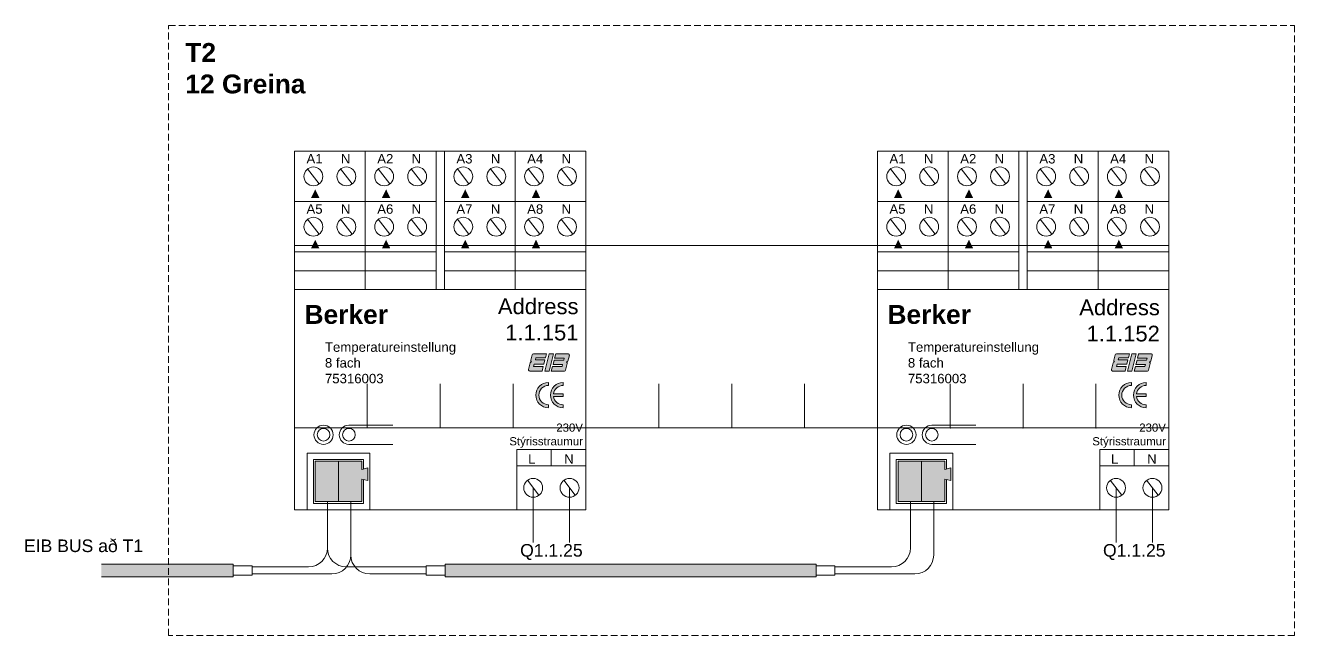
# Model space of a CAD drawing. Header units: millimetres. Extents: x 122681 to 489967, y 7796 to 82317.
# Drawn here: x 220726 to 221923, y 41565 to 42140 of the extents above; entities that cross this region are included whole.
import ezdxf

# ---------------------------------------------------------------- set-up
doc = ezdxf.new("R2010")
doc.units = ezdxf.units.MM
doc.linetypes.add('DASHED', pattern=[19.05, 12.7, -6.35])
for name, color, linetype, lineweight in [('R-635 Töfluteikning', 7, 'Continuous', 15), ('R-635 Töfluteikning dinskinna', 32, 'Continuous', 15), ('Texti', 3, 'Continuous', 20)]:
    doc.layers.add(name, color=color, linetype=linetype, lineweight=lineweight)
doc.styles.get("Standard").update_dxf_attribs({"font": 'arial.ttf'})

msp = doc.modelspace()

# ---------------------------------------------------------------- hatches: boundary and pattern name
at = {"layer": 'R-635 Töfluteikning'}
h = msp.add_hatch(color=5, dxfattribs=at)
h.dxf.hatch_style = 1
h.paths.add_polyline_path([(221205.1, 41830.4, 0.34333), (221204, 41829.5), (221202.7, 41824.4, 0.40171), (221203.5, 41822.9, 0.383599), (221202, 41821.9), (221200.5, 41815.6, 0.488838), (221201.6, 41814.1), (221213.3, 41814.1), (221214.4, 41818.4), (221205.3, 41818.4), (221205.9, 41820.5), (221214.9, 41820.5), (221215.9, 41824.6), (221207, 41824.6), (221207.5, 41826.5), (221216.4, 41826.5), (221217.4, 41830.4)])
h.paths.add_polyline_path([(221215.8, 41814.1), (221219.9, 41814.1), (221224, 41830.4), (221219.9, 41830.4)])
h.paths.add_polyline_path([(221226.1, 41830.4), (221225.1, 41826.4), (221234.1, 41826.4), (221233.7, 41824.5), (221224.7, 41824.5), (221223.6, 41820.4), (221232.6, 41820.4), (221232.1, 41818.3), (221223.1, 41818.3), (221222, 41814.1), (221234.3, 41814.1, 0.34333), (221235.5, 41815), (221237, 41821.3, 0.350949), (221236.4, 41822.6), (221236.5, 41822.7, 0.34333), (221237.6, 41823.6), (221239, 41828.9, 0.488838), (221237.8, 41830.4)])
h = msp.add_hatch(color=5, dxfattribs=at)
h.dxf.hatch_style = 1
h.paths.add_polyline_path([(221754.6, 41830.4, 0.34333), (221753.4, 41829.5), (221752.1, 41824.4, 0.40171), (221752.9, 41822.9, 0.383599), (221751.5, 41821.9), (221749.9, 41815.6, 0.488838), (221751.1, 41814.1), (221762.8, 41814.1), (221763.8, 41818.4), (221754.8, 41818.4), (221755.3, 41820.5), (221764.4, 41820.5), (221765.4, 41824.6), (221756.4, 41824.6), (221756.9, 41826.5), (221765.9, 41826.5), (221766.9, 41830.4)])
h.paths.add_polyline_path([(221765.2, 41814.1), (221769.3, 41814.1), (221773.4, 41830.4), (221769.3, 41830.4)])
h.paths.add_polyline_path([(221775.6, 41830.4), (221774.5, 41826.4), (221783.6, 41826.4), (221783.1, 41824.5), (221774.1, 41824.5), (221773.1, 41820.4), (221782.1, 41820.4), (221781.5, 41818.3), (221772.5, 41818.3), (221771.4, 41814.1), (221783.8, 41814.1, 0.34333), (221784.9, 41815), (221786.5, 41821.3, 0.350949), (221785.9, 41822.6), (221785.9, 41822.7, 0.34333), (221787.1, 41823.6), (221788.4, 41828.9, 0.488838), (221787.3, 41830.4)])
h = msp.add_hatch(color=256, dxfattribs=at)
h.dxf.hatch_style = 1
h.paths.add_polyline_path([(221219.3, 41779.7), (221219.3, 41782.4, -1), (221219.3, 41800.6), (221219.3, 41803.4, 1)])
h.paths.add_polyline_path([(221233.1, 41800.6), (221233.1, 41803.4, 1), (221233.1, 41779.7), (221233.1, 41782.4, -0.374508), (221224.1, 41790.3), (221233.1, 41790.3), (221233.1, 41792.8), (221224.1, 41792.8, -0.374508)])
h = msp.add_hatch(color=256, dxfattribs=at)
h.dxf.hatch_style = 1
h.paths.add_polyline_path([(221768.8, 41779.7), (221768.8, 41782.4, -1), (221768.8, 41800.6), (221768.8, 41803.4, 1)])
h.paths.add_polyline_path([(221782.6, 41800.6), (221782.6, 41803.4, 1), (221782.6, 41779.7), (221782.6, 41782.4, -0.374508), (221773.6, 41790.3), (221782.6, 41790.3), (221782.6, 41792.8), (221773.6, 41792.8, -0.374508)])
h = msp.add_hatch(color=3, dxfattribs=at)
h.dxf.hatch_style = 1
h.paths.add_polyline_path([(221021.4, 41729.1), (220999.4, 41729.1), (220999.4, 41691.1), (221021.4, 41691.1)])
h = msp.add_hatch(color=1, dxfattribs=at)
h.dxf.hatch_style = 1
h.paths.add_polyline_path([(221021.4, 41691.1), (221043.3, 41691.1), (221043.3, 41712.4), (221049, 41710.9), (221049, 41722.8), (221043.3, 41721.4), (221043.3, 41729.1), (221021.4, 41729.1)])
h = msp.add_hatch(color=3, dxfattribs=at)
h.dxf.hatch_style = 1
h.paths.add_polyline_path([(221570.8, 41729.1), (221548.9, 41729.1), (221548.9, 41691.1), (221570.8, 41691.1)])
h = msp.add_hatch(color=1, dxfattribs=at)
h.dxf.hatch_style = 1
h.paths.add_polyline_path([(221570.8, 41691.1), (221592.8, 41691.1), (221592.8, 41712.4), (221598.5, 41710.9), (221598.5, 41722.8), (221592.8, 41721.4), (221592.8, 41729.1), (221570.8, 41729.1)])
h = msp.add_hatch(color=3, dxfattribs=at)
h.dxf.hatch_style = 1
h.paths.add_polyline_path([(220922.1, 41626.2), (220922.1, 41632.2), (220797.9, 41632.2), (220797.9, 41620.3), (220922.1, 41620.3)])
h = msp.add_hatch(color=3, dxfattribs=at)
h.dxf.hatch_style = 1
h.paths.add_polyline_path([(221471.5, 41632.2), (221121.8, 41632.2), (221121.8, 41626.2), (221121.8, 41620.3), (221471.5, 41620.3)])

# ---------------------------------------------------------------- linework, layer by layer
at = {"layer": 'R-635 Töfluteikning', "linetype": 'DASHED', "ltscale": 0.5}
for p, q in [((220861.3, 41564.8), (220861.3, 42140)), ((220861.3, 42140), (221922.6, 42140)), ((221922.6, 42140), (221922.6, 41564.8)), ((221922.6, 41564.8), (220861.3, 41564.8))]:
    msp.add_line(p, q, dxfattribs=at)
at = {"layer": 'R-635 Töfluteikning'}
for p, q in [((220979.9, 42021.4), (221254.6, 42021.4)), ((220979.9, 41683.4), (220979.9, 42021.4)), ((221046.6, 41890.9), (221046.6, 42021.4)), ((221113.3, 41890.9), (221113.3, 42021.4)), ((221121.2, 42021.4), (221121.2, 41890.9)), ((221187.9, 41890.9), (221187.9, 42021.4)), ((221254.6, 41683.4), (221254.6, 42021.4)), ((221529.3, 42021.4), (221804, 42021.4)), ((221529.3, 41683.4), (221529.3, 42021.4)), ((221596, 41890.9), (221596, 42021.4)), ((221662.7, 41890.9), (221662.7, 42021.4)), ((221670.6, 42021.4), (221670.6, 41890.9)), ((221737.3, 41890.9), (221737.3, 42021.4)), ((221804, 41683.4), (221804, 42021.4)), ((220992.2, 42004.7), (221003.1, 41990.6)), ((221023.3, 42004.7), (221034.3, 41990.6)), ((221058.9, 42004.7), (221069.8, 41990.6)), ((221090, 42004.7), (221101, 41990.6)), ((221133.5, 42004.7), (221144.4, 41990.6)), ((221164.6, 42004.7), (221175.6, 41990.6)), ((221200.2, 42004.7), (221211.2, 41990.6)), ((221231.3, 42004.7), (221242.3, 41990.6)), ((221541.6, 42004.7), (221552.6, 41990.6)), ((221572.8, 42004.7), (221583.7, 41990.6)), ((221608.3, 42004.7), (221619.3, 41990.6)), ((221639.5, 42004.7), (221650.4, 41990.6)), ((221682.9, 42004.7), (221693.9, 41990.6)), ((221714.1, 42004.7), (221725, 41990.6)), ((221749.6, 42004.7), (221760.6, 41990.6)), ((221780.8, 42004.7), (221791.7, 41990.6)), ((220979.9, 41973.9), (221113.3, 41973.9)), ((221121.2, 41973.9), (221254.6, 41973.9)), ((221529.3, 41973.9), (221662.7, 41973.9)), ((221670.6, 41973.9), (221804, 41973.9)), ((220992.2, 41957.2), (221003.1, 41943.2)), ((221023.3, 41957.2), (221034.3, 41943.2)), ((221058.9, 41957.2), (221069.8, 41943.2)), ((221090, 41957.2), (221101, 41943.2)), ((221133.5, 41957.2), (221144.4, 41943.2)), ((221164.6, 41957.2), (221175.6, 41943.2)), ((221200.2, 41957.2), (221211.2, 41943.2)), ((221231.3, 41957.2), (221242.3, 41943.2)), ((221541.6, 41957.2), (221552.6, 41943.2)), ((221572.8, 41957.2), (221583.7, 41943.2)), ((221608.3, 41957.2), (221619.3, 41943.2)), ((221639.5, 41957.2), (221650.4, 41943.2)), ((221682.9, 41957.2), (221693.9, 41943.2)), ((221714.1, 41957.2), (221725, 41943.2)), ((221749.6, 41957.2), (221760.6, 41943.2)), ((221780.8, 41957.2), (221791.7, 41943.2)), ((220979.9, 41926.5), (221113.3, 41926.5)), ((221121.2, 41926.5), (221254.6, 41926.5)), ((221529.3, 41926.5), (221662.7, 41926.5)), ((221670.6, 41926.5), (221804, 41926.5)), ((220979.9, 41908.7), (221113.3, 41908.7)), ((221121.2, 41908.7), (221254.6, 41908.7)), ((221529.3, 41908.7), (221662.7, 41908.7)), ((221670.6, 41908.7), (221804, 41908.7)), ((220979.9, 41890.9), (221254.6, 41890.9)), ((221529.3, 41890.9), (221804, 41890.9)), ((221219.3, 41800.6), (221219.3, 41803.4)), ((221233.1, 41800.6), (221233.1, 41803.4)), ((221768.8, 41800.6), (221768.8, 41803.4)), ((221782.6, 41800.6), (221782.6, 41803.4)), ((221224.1, 41792.8), (221233.1, 41792.8)), ((221224.1, 41790.3), (221233.1, 41790.3)), ((221233.1, 41790.3), (221233.1, 41792.8)), ((221773.6, 41792.8), (221782.6, 41792.8)), ((221773.6, 41790.3), (221782.6, 41790.3)), ((221782.6, 41790.3), (221782.6, 41792.8)), ((221219.3, 41779.7), (221219.3, 41782.4)), ((221233.1, 41779.7), (221233.1, 41782.4)), ((221768.8, 41779.7), (221768.8, 41782.4)), ((221782.6, 41779.7), (221782.6, 41782.4)), ((221031.2, 41763.1), (221072.7, 41763.1)), ((221580.7, 41763.1), (221622.2, 41763.1)), ((221031.2, 41745), (221072.7, 41745)), ((221580.7, 41745), (221622.2, 41745)), ((220991.7, 41683.4), (220991.7, 41736.8)), ((220991.7, 41736.8), (221051, 41736.8)), ((220997.7, 41689.3), (220997.7, 41730.8)), ((220997.7, 41730.8), (221045.1, 41730.8)), ((221045.1, 41730.8), (221045.1, 41721.8)), ((221051, 41736.8), (221051, 41683.4)), ((221189.4, 41724.9), (221189.4, 41740.3)), ((221189.4, 41740.3), (221254.6, 41740.3)), ((221222, 41740.3), (221222, 41724.9)), ((221541.2, 41683.4), (221541.2, 41736.8)), ((221541.2, 41736.8), (221600.5, 41736.8)), ((221547.1, 41689.3), (221547.1, 41730.8)), ((221547.1, 41730.8), (221594.5, 41730.8)), ((221594.5, 41730.8), (221594.5, 41721.8)), ((221600.5, 41736.8), (221600.5, 41683.4)), ((221738.9, 41724.9), (221738.9, 41740.3)), ((221738.9, 41740.3), (221804, 41740.3)), ((221771.5, 41740.3), (221771.5, 41724.9)), ((220999.4, 41691.1), (220999.4, 41729.1)), ((220999.4, 41729.1), (221043.3, 41729.1)), ((221021.4, 41729.1), (221021.4, 41691.1)), ((221043.3, 41729.1), (221043.3, 41721.4)), ((221043.3, 41721.4), (221049, 41722.8)), ((221049, 41722.8), (221049, 41710.9)), ((221189.4, 41683.4), (221189.4, 41724.9)), ((221189.4, 41724.9), (221254.6, 41724.9)), ((221548.9, 41691.1), (221548.9, 41729.1)), ((221548.9, 41729.1), (221592.8, 41729.1)), ((221570.8, 41729.1), (221570.8, 41691.1)), ((221592.8, 41729.1), (221592.8, 41721.4)), ((221592.8, 41721.4), (221598.5, 41722.8)), ((221598.5, 41722.8), (221598.5, 41710.9)), ((221738.9, 41683.4), (221738.9, 41724.9)), ((221738.9, 41724.9), (221804, 41724.9)), ((221043.3, 41712.4), (221043.3, 41691.1)), ((221043.3, 41712.4), (221049, 41710.9)), ((221045.1, 41711.9), (221045.1, 41689.3)), ((221199.4, 41711.2), (221210.3, 41697.1)), ((221233.7, 41711.2), (221244.6, 41697.1)), ((221592.8, 41712.4), (221592.8, 41691.1)), ((221592.8, 41712.4), (221598.5, 41710.9)), ((221594.5, 41711.9), (221594.5, 41689.3)), ((221748.8, 41711.2), (221759.8, 41697.1)), ((221783.1, 41711.2), (221794.1, 41697.1)), ((221254.6, 41683.4), (220979.9, 41683.4)), ((220997.7, 41689.3), (221045.1, 41689.3)), ((220999.4, 41691.1), (221043.3, 41691.1)), ((221804, 41683.4), (221529.3, 41683.4)), ((221547.1, 41689.3), (221594.5, 41689.3)), ((221548.9, 41691.1), (221592.8, 41691.1)), ((220939.9, 41630.7), (220922.1, 41630.7)), ((220939.9, 41630.7), (220939.9, 41621.8)), ((221104, 41630.7), (221104, 41621.8)), ((221104, 41630.7), (221121.8, 41630.7)), ((221489.3, 41630.7), (221471.5, 41630.7)), ((221489.3, 41630.7), (221489.3, 41621.8)), ((220939.9, 41621.8), (220922.1, 41621.8)), ((221104, 41621.8), (221121.8, 41621.8)), ((221489.3, 41621.8), (221471.5, 41621.8))]:
    msp.add_line(p, q, dxfattribs=at)
at = {"layer": 'R-635 Töfluteikning', "color": 5}
for p, q in [((221204, 41829.5), (221202.7, 41824.4)), ((221205.1, 41830.4), (221217.4, 41830.4)), ((221207.5, 41826.5), (221207, 41824.6)), ((221216.4, 41826.5), (221207.5, 41826.5)), ((221219.9, 41830.4), (221215.8, 41814.1)), ((221217.4, 41830.4), (221216.4, 41826.5)), ((221224, 41830.4), (221219.9, 41814.1)), ((221219.9, 41830.4), (221224, 41830.4)), ((221226.1, 41830.4), (221225.1, 41826.4)), ((221234.1, 41826.4), (221225.1, 41826.4)), ((221226.1, 41830.4), (221237.8, 41830.4)), ((221234.1, 41826.4), (221233.7, 41824.5)), ((221239, 41828.9), (221237.6, 41823.6)), ((221753.4, 41829.5), (221752.1, 41824.4)), ((221754.6, 41830.4), (221766.9, 41830.4)), ((221756.9, 41826.5), (221756.4, 41824.6)), ((221765.9, 41826.5), (221756.9, 41826.5)), ((221769.3, 41830.4), (221765.2, 41814.1)), ((221766.9, 41830.4), (221765.9, 41826.5)), ((221773.4, 41830.4), (221769.3, 41814.1)), ((221769.3, 41830.4), (221773.4, 41830.4)), ((221775.6, 41830.4), (221774.5, 41826.4)), ((221783.6, 41826.4), (221774.5, 41826.4)), ((221775.6, 41830.4), (221787.3, 41830.4)), ((221783.6, 41826.4), (221783.1, 41824.5)), ((221788.4, 41828.9), (221787.1, 41823.6)), ((221202.1, 41822), (221200.5, 41815.6)), ((221213.3, 41814.1), (221201.6, 41814.1)), ((221203.4, 41823), (221203.4, 41822.9)), ((221205.9, 41820.5), (221205.3, 41818.4)), ((221214.4, 41818.4), (221205.3, 41818.4)), ((221214.9, 41820.5), (221205.9, 41820.5)), ((221207, 41824.6), (221215.9, 41824.6)), ((221214.4, 41818.4), (221213.3, 41814.1)), ((221215.9, 41824.6), (221214.9, 41820.5)), ((221219.9, 41814.1), (221215.8, 41814.1)), ((221223.1, 41818.3), (221222, 41814.1)), ((221222, 41814.1), (221234.3, 41814.1)), ((221232.1, 41818.3), (221223.1, 41818.3)), ((221224.7, 41824.5), (221223.6, 41820.4)), ((221232.6, 41820.4), (221223.6, 41820.4)), ((221224.7, 41824.5), (221233.7, 41824.5)), ((221232.6, 41820.4), (221232.1, 41818.3)), ((221235.5, 41815), (221237, 41821.3)), ((221236.5, 41822.7), (221236.4, 41822.6)), ((221751.5, 41822), (221749.9, 41815.6)), ((221762.8, 41814.1), (221751.1, 41814.1)), ((221752.9, 41823), (221752.9, 41822.9)), ((221755.3, 41820.5), (221754.8, 41818.4)), ((221763.8, 41818.4), (221754.8, 41818.4)), ((221764.4, 41820.5), (221755.3, 41820.5)), ((221756.4, 41824.6), (221765.4, 41824.6)), ((221763.8, 41818.4), (221762.8, 41814.1)), ((221765.4, 41824.6), (221764.4, 41820.5)), ((221769.3, 41814.1), (221765.2, 41814.1)), ((221772.5, 41818.3), (221771.4, 41814.1)), ((221771.4, 41814.1), (221783.8, 41814.1)), ((221781.5, 41818.3), (221772.5, 41818.3)), ((221774.1, 41824.5), (221773.1, 41820.4)), ((221782.1, 41820.4), (221773.1, 41820.4)), ((221774.1, 41824.5), (221783.1, 41824.5)), ((221782.1, 41820.4), (221781.5, 41818.3)), ((221784.9, 41815), (221786.5, 41821.3)), ((221785.9, 41822.7), (221785.9, 41822.6)), ((221239.2, 41704.1), (221239.2, 41652.7)), ((221788.6, 41704.1), (221788.6, 41652.7))]:
    msp.add_line(p, q, dxfattribs=at)
at = {"layer": 'R-635 Töfluteikning', "color": 36}
for p, q in [((221204.9, 41704.1), (221204.9, 41652.7)), ((221754.3, 41704.1), (221754.3, 41652.7))]:
    msp.add_line(p, q, dxfattribs=at)
at = {"layer": 'R-635 Töfluteikning', "color": 3}
for p, q in [((221011, 41691.1), (221011, 41647.4)), ((221560.5, 41691.1), (221560.5, 41647.4)), ((220922.1, 41632.2), (220797.9, 41632.2)), ((220922.1, 41626.2), (220922.1, 41632.2)), ((220922.1, 41626.2), (220922.1, 41620.3)), ((220939.9, 41629.6), (220993.2, 41629.6)), ((221104, 41629.6), (221028.7, 41629.6)), ((221121.8, 41626.2), (221121.8, 41632.2)), ((221121.8, 41632.2), (221471.5, 41632.2)), ((221121.8, 41626.2), (221121.8, 41620.3)), ((221471.5, 41620.3), (221471.5, 41632.2)), ((221489.3, 41629.6), (221542.7, 41629.6)), ((220922.1, 41620.3), (220797.9, 41620.3)), ((221121.8, 41620.3), (221471.5, 41620.3))]:
    msp.add_line(p, q, dxfattribs=at)
at = {"layer": 'R-635 Töfluteikning', "color": 1}
for p, q in [((221033, 41691.1), (221033, 41640.7)), ((221582.4, 41691.1), (221582.4, 41640.7)), ((220939.9, 41622.9), (221015.2, 41622.9)), ((221104, 41622.9), (221050.8, 41622.9)), ((221489.3, 41622.9), (221564.6, 41622.9))]:
    msp.add_line(p, q, dxfattribs=at)
at = {"layer": 'R-635 Töfluteikning'}
for centre, radius in [((220997.7, 41997.6), 8.89), ((221028.8, 41997.6), 8.89), ((221064.4, 41997.6), 8.89), ((221095.5, 41997.6), 8.89), ((221139, 41997.6), 8.89), ((221170.1, 41997.6), 8.89), ((221205.7, 41997.6), 8.89), ((221236.8, 41997.6), 8.89), ((221547.1, 41997.6), 8.89), ((221578.2, 41997.6), 8.89), ((221613.8, 41997.6), 8.89), ((221644.9, 41997.6), 8.89), ((221688.4, 41997.6), 8.89), ((221719.5, 41997.6), 8.89), ((221755.1, 41997.6), 8.89), ((221786.3, 41997.6), 8.89), ((220997.7, 41950.2), 8.89), ((221028.8, 41950.2), 8.89), ((221064.4, 41950.2), 8.89), ((221095.5, 41950.2), 8.89), ((221139, 41950.2), 8.89), ((221170.1, 41950.2), 8.89), ((221205.7, 41950.2), 8.89), ((221236.8, 41950.2), 8.89), ((221547.1, 41950.2), 8.89), ((221578.2, 41950.2), 8.89), ((221613.8, 41950.2), 8.89), ((221644.9, 41950.2), 8.89), ((221688.4, 41950.2), 8.89), ((221719.5, 41950.2), 8.89), ((221755.1, 41950.2), 8.89), ((221786.3, 41950.2), 8.89), ((221007.3, 41754.1), 9.08), ((221007.3, 41754.1), 5.93), ((221031.2, 41754.1), 5.93), ((221556.7, 41754.1), 9.08), ((221556.7, 41754.1), 5.93), ((221580.7, 41754.1), 5.93), ((221204.9, 41704.1), 8.89), ((221239.2, 41704.1), 8.89), ((221754.3, 41704.1), 8.89), ((221788.6, 41704.1), 8.89)]:
    msp.add_circle(centre, radius, dxfattribs=at)
at = {"layer": 'R-635 Töfluteikning', "color": 5}
for centre, radius, start, end in [((221205.1, 41829.2), 1.19, 90, 165.7955), ((221237.8, 41829.2), 1.19, 345.7955, 90), ((221754.6, 41829.2), 1.19, 90, 165.7955), ((221787.3, 41829.2), 1.19, 345.7955, 90), ((221201.6, 41815.3), 1.19, 165.7955, 270), ((221203.3, 41821.6), 1.32, 85.8628, 163.7969), ((221203.8, 41824.1), 1.19, 165.7955, 251.1668), ((221234.3, 41815.3), 1.19, 270, 345.7955), ((221235.9, 41821.5), 1.19, 345.7955, 63.1495), ((221236.5, 41823.9), 1.19, 270, 345.7955), ((221751.1, 41815.3), 1.19, 165.7955, 270), ((221752.8, 41821.6), 1.32, 85.8628, 163.7969), ((221753.3, 41824.1), 1.19, 165.7955, 251.1668), ((221783.8, 41815.3), 1.19, 270, 345.7955), ((221785.9, 41823.9), 1.19, 270, 345.7955), ((221785.3, 41821.5), 1.19, 345.7955, 63.1495)]:
    msp.add_arc(centre, radius, start, end, dxfattribs=at)
at = {"layer": 'R-635 Töfluteikning'}
for centre, radius, start, end in [((221219.3, 41791.5), 11.9, 90, 270), ((221233.1, 41791.5), 11.9, 90, 270), ((221768.8, 41791.5), 11.9, 90, 270), ((221782.6, 41791.5), 11.9, 90, 270), ((221219.3, 41791.5), 9.09, 90, 270), ((221233.1, 41791.5), 9.09, 90, 172.1253), ((221233.1, 41791.5), 9.09, 187.8747, 270), ((221768.8, 41791.5), 9.09, 90, 270), ((221782.6, 41791.5), 9.09, 90, 172.1253), ((221782.6, 41791.5), 9.09, 187.8747, 270), ((221031.2, 41754.1), 9.08, 90, 270), ((221580.7, 41754.1), 9.08, 90, 270)]:
    msp.add_arc(centre, radius, start, end, dxfattribs=at)
at = {"layer": 'R-635 Töfluteikning', "color": 3}
for centre, start, end in [((220993.2, 41647.4), 270, 0), ((221028.7, 41647.4), 180, 270), ((221542.7, 41647.4), 270, 0)]:
    msp.add_arc(centre, 17.8, start, end, dxfattribs=at)
at = {"layer": 'R-635 Töfluteikning', "color": 1}
for centre, start, end in [((221015.2, 41640.7), 270, 0), ((221050.8, 41640.7), 180, 270), ((221564.6, 41640.7), 270, 0)]:
    msp.add_arc(centre, 17.8, start, end, dxfattribs=at)
at = {"layer": 'R-635 Töfluteikning dinskinna'}
for p, q in [((221804, 41932.4), (220979.9, 41932.4)), ((220979.9, 41760.5), (220979.9, 41932.4)), ((221804, 41760.5), (221804, 41932.4)), ((221048.5, 41760.5), (221048.5, 41802)), ((221117.2, 41760.5), (221117.2, 41802)), ((221185.9, 41760.5), (221185.9, 41802)), ((221254.6, 41760.5), (221254.6, 41802)), ((221323.3, 41760.5), (221323.3, 41802)), ((221392, 41760.5), (221392, 41802)), ((221460.6, 41760.5), (221460.6, 41802)), ((221598, 41760.5), (221598, 41802)), ((221666.7, 41760.5), (221666.7, 41802)), ((221735.4, 41760.5), (221735.4, 41802)), ((220979.9, 41760.5), (221804, 41760.5))]:
    msp.add_line(p, q, dxfattribs=at)
for p in [(221598, 41760.5), (221666.7, 41760.5), (221735.4, 41760.5)]:
    msp.add_point(p, dxfattribs=at)

# ---------------------------------------------------------------- texts
at = {"layer": 'Texti'}
for s, width, insert, char_height, attachment_point in [('{\\fArial|b1|i0|c0|p34;T2\\P12 Greina}', 3763.777, (220877, 42123.3), 17.788, 1), ('A1     N', 3763.777, (220991.2, 42018.7), 8.89, 1), ('A2     N', 3763.777, (221057.9, 42018.7), 8.89, 1), ('A3     N', 3763.777, (221132.5, 42018.7), 8.89, 1), ('A4     N', 3763.777, (221199.2, 42018.7), 8.89, 1), ('A1     N', 3763.777, (221540.7, 42018.7), 8.89, 1), ('A2     N', 3763.777, (221607.4, 42018.7), 8.89, 1), ('A3     N', 3763.777, (221682, 42018.7), 8.89, 1), ('A4     N', 3763.777, (221748.7, 42018.7), 8.89, 1), ('{\\H1.0833x;▲}', 3763.777, (220992.8, 41986.9), 8.894, 1), ('{\\H1.0833x;▲}', 3763.777, (221059.6, 41986.9), 8.894, 1), ('{\\H1.0833x;▲}', 3763.777, (221134.2, 41986.9), 8.894, 1), ('{\\H1.0833x;▲}', 3763.777, (221200.9, 41986.9), 8.894, 1), ('{\\H1.0833x;▲}', 3763.777, (221542.3, 41986.9), 8.894, 1), ('{\\H1.0833x;▲}', 3763.777, (221609, 41986.9), 8.894, 1), ('{\\H1.0833x;▲}', 3763.777, (221683.6, 41986.9), 8.894, 1), ('{\\H1.0833x;▲}', 3763.777, (221750.3, 41986.9), 8.894, 1), ('A5     N', 3763.777, (220991.2, 41971.3), 8.89, 1), ('A6     N', 3763.777, (221057.9, 41971.3), 8.89, 1), ('A7     N', 3763.777, (221132.5, 41971.3), 8.89, 1), ('A8     N', 3763.777, (221199.2, 41971.3), 8.89, 1), ('A5     N', 3763.777, (221540.7, 41971.3), 8.89, 1), ('A6     N', 3763.777, (221607.4, 41971.3), 8.89, 1), ('A7     N', 3763.777, (221682, 41971.3), 8.89, 1), ('A8     N', 3763.777, (221748.7, 41971.3), 8.89, 1), ('{\\H1.0833x;▲}', 3763.777, (220992.8, 41939.4), 8.894, 1), ('{\\H1.0833x;▲}', 3763.777, (221059.6, 41939.4), 8.894, 1), ('{\\H1.0833x;▲}', 3763.777, (221134.2, 41939.4), 8.894, 1), ('{\\H1.0833x;▲}', 3763.777, (221200.9, 41939.4), 8.894, 1), ('{\\H1.0833x;▲}', 3763.777, (221542.3, 41939.4), 8.894, 1), ('{\\H1.0833x;▲}', 3763.777, (221609, 41939.4), 8.894, 1), ('{\\H1.0833x;▲}', 3763.777, (221683.6, 41939.4), 8.894, 1), ('{\\H1.0833x;▲}', 3763.777, (221750.3, 41939.4), 8.894, 1), ('{\\fArial|b1|i0|c0|p34;Berker}', 3763.777, (220989.3, 41876.4), 17.788, 1), ('{\\fArial|b1|i0|c0|p34;Berker}', 3763.777, (221538.8, 41876.4), 17.788, 1), ('\\pxb0.41667,a0.41667;Temperatureinstellung\\P8 fach\\P\\pb0.25,a0.25;75316003', 3763.777, (221008.6, 41841.2), 8.894, 1), ('\\pxb0.41667,a0.41667;Temperatureinstellung\\P8 fach\\P\\pb0.25,a0.25;75316003', 3763.777, (221558.1, 41841.2), 8.894, 1), ('230V\\PStýrisstraumur', 47.837, (221251.8, 41764.7), 7.708, 3), ('230V\\PStýrisstraumur', 47.837, (221801.3, 41764.7), 7.708, 3), ('L', 3763.777, (221200.1, 41735.8), 8.89, 1), ('N', 3763.777, (221234.1, 41735.8), 8.89, 1), ('L', 3763.777, (221749.6, 41735.8), 8.89, 1), ('N', 3763.777, (221783.6, 41735.8), 8.89, 1), ('EIB BUS að T1', 3763.777, (220724.9, 41655.4), 11.859, 1), ('Q1.1.25', 3763.777, (221192.6, 41651.1), 11.86, 1), ('Q1.1.25', 3763.777, (221742, 41651.1), 11.86, 1)]:
    msp.add_mtext_dynamic_manual_height_columns(s, width=width, gutter_width=50, heights=[0], dxfattribs=dict(at, insert=insert, char_height=char_height, attachment_point=attachment_point))
at = {"layer": 'Texti', "color": 7, "char_height": 14.82, "attachment_point": 3}
for s, insert in [('Address\\P1.1.151', (221247.6, 41882.6)), ('Address\\P1.1.152', (221795.6, 41881.6))]:
    msp.add_mtext_dynamic_manual_height_columns(s, width=38.323, gutter_width=50, heights=[0], dxfattribs=dict(at, insert=insert))

doc.saveas('drawing.dxf')
